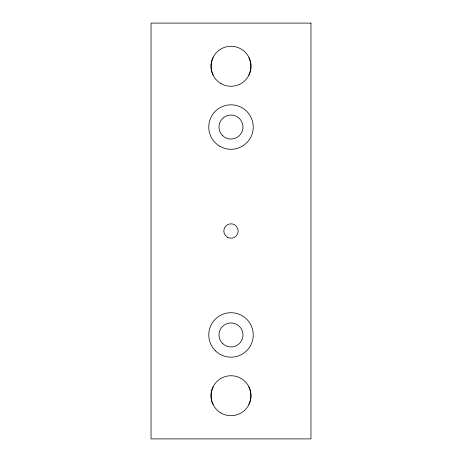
<?xml version="1.0" encoding="UTF-8"?>
<svg xmlns="http://www.w3.org/2000/svg" width="462" height="462" viewBox="0 0 462 462"><rect width="100%" height="100%" fill="white"/><g stroke="black" fill="none" stroke-linecap="round" stroke-linejoin="round"><path stroke-width="0.69" d="M213.19 57.484C210.395 62.913 210.395 69.647 213.19 75.075M248.81 75.075C251.605 69.647 251.605 62.913 248.81 57.484M213.19 386.925C210.395 392.353 210.395 399.087 213.19 404.516M248.81 404.516C251.605 399.087 251.605 392.353 248.81 386.925M310.961 23.1L151.039 23.1L151.039 438.9L310.961 438.9L310.961 23.1M221.003 83.593A19.993 19.993 0 0 0 250.993 66.28A19.993 19.993 0 0 0 221.003 48.966A19.993 19.993 0 0 0 221.003 83.593M227.402 237.231A7.196 7.196 0 0 0 238.196 231A7.196 7.196 0 0 0 227.402 224.769A7.196 7.196 0 0 0 227.402 237.231M219.877 146.31A22.24 22.24 0 0 0 253.24 127.05A22.24 22.24 0 0 0 219.877 107.79A22.24 22.24 0 0 0 219.877 146.31M222.517 135.533A11.995 11.995 0 0 0 242.585 130.157A11.995 11.995 0 0 0 227.893 115.465A11.995 11.995 0 0 0 222.517 135.533M221.003 413.034A19.993 19.993 0 0 0 250.993 395.72A19.993 19.993 0 0 0 221.003 378.407A19.993 19.993 0 0 0 221.003 413.034M215.275 350.675A22.24 22.24 0 0 0 252.483 340.708A22.24 22.24 0 0 0 225.242 313.467A22.24 22.24 0 0 0 215.275 350.675M222.517 343.433A11.995 11.995 0 0 0 242.585 338.057A11.995 11.995 0 0 0 227.893 323.365A11.995 11.995 0 0 0 222.517 343.433"/></g></svg>
